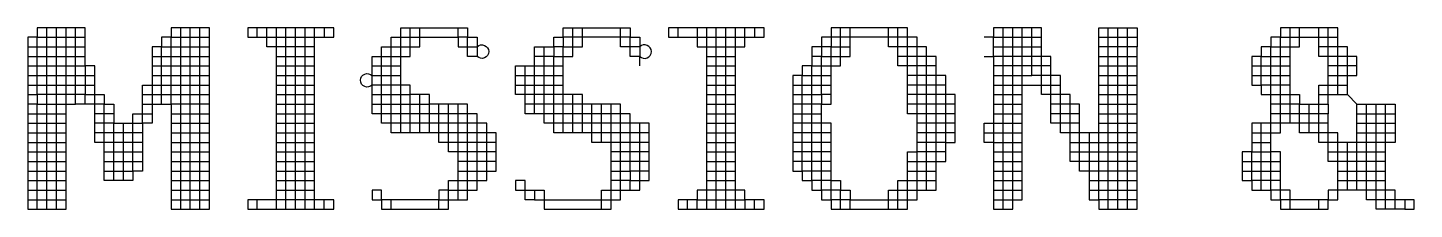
# Model space of a CAD drawing. Header units: millimetres. Extents: x 0 to 420, y 0 to 297.
# Drawn here: x 386.55 to 399.11, y 75.52 to 77.16 of the extents above; entities that cross this region are included whole.
import ezdxf
from ezdxf.enums import TextEntityAlignment as Align

# ---------------------------------------------------------------- set-up
doc = ezdxf.new("R2010")
doc.units = ezdxf.units.MM
doc.layers.add('TEXT', color=255, linetype='Continuous')
doc.styles.add('ECL', font='SIMFANG_2312.TTF', dxfattribs={"width": 0.7, "height": 3})

# ---------------------------------------------------------------- blocks, each defined once
blk = doc.blocks.new('*U69')
at = {"color": 165, "linetype": 'Continuous'}
for points in [[(27.357, 5.316), (27.209, 5.316), (27.06, 5.316), (26.912, 5.316), (26.763, 5.316), (26.763, 5.167), (26.763, 5.019), (26.763, 4.87), (26.763, 4.722), (26.763, 4.573), (26.763, 4.425), (26.763, 4.276), (26.763, 4.128), (26.763, 3.979), (26.763, 3.831), (26.763, 3.682), (26.912, 3.682), (27.06, 3.682), (27.209, 3.682), (27.357, 3.682), (27.357, 3.831), (27.357, 3.979), (27.357, 4.128), (27.357, 4.276), (27.357, 4.425), (27.357, 4.573), (27.357, 4.722), (27.357, 4.87), (27.357, 5.019), (27.357, 5.167), (27.357, 5.316), (27.357, 5.464), (27.357, 5.613), (27.357, 5.761), (27.357, 5.91), (27.357, 6.058), (27.357, 6.207), (27.357, 6.355), (27.357, 6.504), (26.763, 6.504), (26.763, 6.355), (26.615, 6.355), (26.615, 6.207), (26.466, 6.207), (26.466, 6.058), (26.466, 5.91), (26.466, 5.761), (26.466, 5.613), (26.466, 5.464), (26.466, 5.316), (26.466, 5.167), (26.466, 5.019), (26.318, 5.019), (26.318, 4.87), (26.318, 4.722), (26.318, 4.573), (26.318, 4.425), (26.318, 4.276), (26.169, 4.276), (26.169, 4.128), (26.021, 4.128), (25.872, 4.128), (25.724, 4.128), (25.724, 4.276), (25.724, 4.425), (25.724, 4.573), (25.724, 4.722), (25.575, 4.722), (25.575, 4.87), (25.575, 5.019), (25.575, 5.167), (25.575, 5.316), (25.575, 5.464), (25.575, 5.613), (25.575, 5.761), (25.575, 5.91), (25.427, 5.91), (25.427, 6.058), (25.427, 6.207), (25.427, 6.355), (25.427, 6.504), (24.684, 6.504), (24.684, 6.355), (24.536, 6.355), (24.536, 6.207), (24.536, 6.058), (24.536, 5.91), (24.536, 5.761), (24.536, 5.613), (24.536, 5.464), (24.536, 5.316), (24.536, 5.167), (24.536, 5.019), (24.536, 4.87), (24.536, 4.722), (24.536, 4.573), (24.536, 4.425), (24.536, 4.276), (24.536, 4.128), (24.536, 3.979), (24.536, 3.831), (24.536, 3.682), (24.684, 3.682), (24.833, 3.682), (24.981, 3.682), (25.13, 3.682), (25.13, 3.831), (25.13, 3.979), (25.13, 4.128), (25.13, 4.276), (25.13, 4.425), (25.13, 4.573), (25.13, 4.722), (25.13, 4.87), (25.13, 5.019), (25.13, 5.167), (25.13, 5.316), (25.13, 5.464), (25.13, 5.613), (25.13, 5.761), (25.13, 5.91), (25.13, 6.058), (25.13, 6.207), (25.13, 6.355), (25.13, 6.504)], [(30.476, 4.87), (30.476, 5.019), (30.476, 5.167), (30.476, 5.316), (30.476, 5.464), (30.476, 5.613), (30.327, 5.613), (30.327, 5.761), (30.327, 5.91), (30.327, 6.058), (30.327, 6.207), (30.476, 6.207), (30.476, 6.355), (30.476, 6.504)], [(32.406, 5.91), (32.555, 5.91), (32.703, 5.91), (32.852, 5.91), (32.852, 6.058), (32.852, 6.207), (33, 6.207), (33, 6.355), (33, 6.504)], [(35.525, 3.682), (35.525, 3.831), (35.525, 3.979), (35.525, 4.128), (35.525, 4.276), (35.525, 4.425), (35.525, 4.573), (35.525, 4.722), (35.525, 4.87), (35.525, 5.019), (35.525, 5.167), (35.525, 5.316), (35.525, 5.464), (35.525, 5.613), (35.525, 5.761), (35.525, 5.91), (35.525, 6.058), (35.525, 6.207), (35.525, 6.355), (35.525, 6.504)], [(37.01, 5.464), (37.01, 5.613), (37.01, 5.761), (37.01, 5.91), (37.01, 6.058), (37.158, 6.058), (37.158, 6.207), (37.158, 6.355), (37.158, 6.504)], [(41.762, 4.276), (41.613, 4.276), (41.465, 4.276), (41.316, 4.276), (41.168, 4.276), (41.019, 4.276), (40.871, 4.276), (40.871, 4.425), (40.722, 4.425), (40.722, 4.573), (40.722, 4.722), (40.722, 4.87), (40.722, 5.019), (40.574, 5.019), (40.425, 5.019), (40.425, 5.167), (40.425, 5.316), (40.425, 5.464), (40.425, 5.613), (40.425, 5.761), (40.425, 5.91), (40.425, 6.058), (40.277, 6.058), (40.277, 6.207), (40.277, 6.355), (40.277, 6.504), (39.534, 6.504), (39.534, 6.355), (39.386, 6.355)], [(41.613, 3.682), (41.613, 3.831), (41.613, 3.979), (41.613, 4.128), (41.613, 4.276), (41.613, 4.425), (41.613, 4.573), (41.613, 4.722), (41.613, 4.87), (41.613, 5.019), (41.613, 5.167), (41.613, 5.316), (41.613, 5.464), (41.613, 5.613), (41.613, 5.761), (41.613, 5.91), (41.613, 6.058), (41.613, 6.207), (41.613, 6.355), (41.613, 6.504)], [(44.138, 5.019), (44.138, 5.167), (44.138, 5.316), (44.138, 5.464), (44.138, 5.613), (44.138, 5.761), (44.138, 5.91), (44.138, 6.058), (44.138, 6.207), (44.138, 6.355), (44.138, 6.504)], [(32.406, 3.831), (32.258, 3.831), (32.258, 3.979), (32.555, 3.979), (32.555, 3.831), (33.446, 3.831), (33.446, 3.979), (33.594, 3.979), (33.743, 3.979), (33.891, 3.979), (34.04, 3.979), (34.04, 4.128), (34.188, 4.128), (34.188, 4.276), (34.188, 4.425), (34.188, 4.573), (34.188, 4.722), (34.188, 4.87), (34.188, 5.019), (33.891, 5.019), (33.891, 5.167), (33.743, 5.167), (33.743, 5.316), (33.149, 5.316), (33.149, 5.464), (32.852, 5.464), (32.703, 5.464), (32.555, 5.464), (32.406, 5.464), (32.258, 5.464), (32.109, 5.464), (32.109, 5.613), (32.109, 5.761), (32.109, 5.91), (32.406, 5.91)], [(24.536, 5.464), (24.684, 5.464), (24.684, 5.613), (24.833, 5.613), (24.981, 5.613), (25.13, 5.613), (25.278, 5.613), (25.427, 5.613), (25.427, 5.464), (25.575, 5.464), (25.724, 5.464), (25.724, 5.316), (25.872, 5.316), (25.872, 5.167), (25.872, 5.019), (26.169, 5.019), (26.318, 5.019), (26.318, 5.167), (26.466, 5.167)], [(25.872, 5.167), (25.724, 5.167), (25.724, 5.316), (25.575, 5.316), (25.427, 5.316), (25.427, 5.464), (25.278, 5.464), (25.13, 5.464), (24.981, 5.464), (24.833, 5.464), (24.684, 5.464), (24.684, 5.316), (24.536, 5.316)], [(36.861, 5.019), (36.861, 5.167), (36.861, 5.316), (36.713, 5.316), (36.564, 5.316), (36.416, 5.316)], [(37.01, 4.87), (36.861, 4.87), (36.861, 5.019), (36.713, 5.019), (36.564, 5.019), (36.416, 5.019)], [(37.01, 4.722), (36.861, 4.722), (36.861, 4.87), (36.713, 4.87), (36.564, 4.87), (36.416, 4.87)], [(37.01, 4.128), (37.158, 4.128), (37.158, 3.979), (37.307, 3.979), (37.307, 3.831), (37.901, 3.831), (37.901, 3.979), (38.049, 3.979), (38.049, 4.128), (38.198, 4.128), (38.346, 4.128), (38.495, 4.128), (38.643, 4.128)]]:
    blk.add_lwpolyline(points, dxfattribs=at)
at = {"color": 197, "linetype": 'Continuous'}
for points in [[(24.833, 3.682), (24.833, 3.831), (24.833, 3.979), (24.833, 4.128), (24.833, 4.276), (24.833, 4.425), (24.833, 4.573), (24.833, 4.722), (24.833, 4.87), (24.833, 5.019), (24.833, 5.167), (24.833, 5.316), (24.833, 5.464), (24.833, 5.613), (24.833, 5.761), (24.833, 5.91), (24.833, 6.058), (24.833, 6.207), (24.833, 6.355), (24.833, 6.504)], [(44.88, 5.464), (44.88, 5.613), (44.88, 5.761), (44.88, 5.91), (44.88, 6.058), (44.732, 6.058), (44.583, 6.058), (44.583, 6.207), (44.583, 6.355), (44.583, 6.504)], [(24.536, 6.207), (24.684, 6.207), (24.684, 6.355), (24.833, 6.355), (24.981, 6.355), (25.13, 6.355), (25.278, 6.355), (25.427, 6.355)], [(41.168, 6.355), (41.316, 6.355), (41.465, 6.355), (41.613, 6.355), (41.762, 6.355)], [(24.536, 6.058), (24.684, 6.058), (24.684, 6.207), (24.833, 6.207), (24.981, 6.207), (25.13, 6.207), (25.278, 6.207), (25.427, 6.207)], [(24.536, 5.91), (24.684, 5.91), (24.684, 6.058), (24.833, 6.058), (24.981, 6.058), (25.13, 6.058), (25.278, 6.058), (25.427, 6.058)], [(31.218, 3.831), (31.218, 3.979), (31.218, 4.128), (31.218, 4.276), (31.218, 4.425), (31.218, 4.573), (31.218, 4.722), (31.218, 4.87), (31.218, 5.019), (31.218, 5.167), (31.218, 5.316)], [(45.92, 3.682), (45.771, 3.682), (45.623, 3.682), (45.474, 3.682), (45.474, 3.831), (45.326, 3.831), (45.326, 3.979), (45.326, 4.128), (45.326, 4.276), (45.326, 4.425), (45.326, 4.573), (45.326, 4.722), (45.326, 4.87), (45.326, 5.019), (45.326, 5.167), (45.326, 5.316)], [(45.177, 5.019), (45.326, 5.019), (45.474, 5.019), (45.623, 5.019), (45.771, 5.019)], [(45.177, 4.87), (45.326, 4.87), (45.474, 4.87), (45.623, 4.87), (45.771, 4.87)], [(43.395, 4.425), (43.544, 4.425), (43.544, 4.573), (43.692, 4.573), (43.841, 4.573)], [(34.188, 4.276), (34.04, 4.276), (33.891, 4.276), (33.891, 4.425), (33.743, 4.425), (33.594, 4.425)]]:
    blk.add_lwpolyline(points, dxfattribs=at)
at = {"color": 166, "linetype": 'Continuous'}
for points in [[(24.981, 3.682), (24.981, 3.831), (24.981, 3.979), (24.981, 4.128), (24.981, 4.276), (24.981, 4.425), (24.981, 4.573), (24.981, 4.722), (24.981, 4.87), (24.981, 5.019), (24.981, 5.167), (24.981, 5.316), (24.981, 5.464), (24.981, 5.613), (24.981, 5.761), (24.981, 5.91), (24.981, 6.058), (24.981, 6.207), (24.981, 6.355), (24.981, 6.504)], [(27.06, 3.682), (27.06, 3.831), (27.06, 3.979), (27.06, 4.128), (27.06, 4.276), (27.06, 4.425), (27.06, 4.573), (27.06, 4.722), (27.06, 4.87), (27.06, 5.019), (27.06, 5.167), (27.06, 5.316), (27.06, 5.464), (27.06, 5.613), (27.06, 5.761), (27.06, 5.91), (27.06, 6.058), (27.06, 6.207), (27.06, 6.355), (27.06, 6.504)], [(27.209, 3.682), (27.209, 3.831), (27.209, 3.979), (27.209, 4.128), (27.209, 4.276), (27.209, 4.425), (27.209, 4.573), (27.209, 4.722), (27.209, 4.87), (27.209, 5.019), (27.209, 5.167), (27.209, 5.316), (27.209, 5.464), (27.209, 5.613), (27.209, 5.761), (27.209, 5.91), (27.209, 6.058), (27.209, 6.207), (27.209, 6.355), (27.209, 6.504)], [(28.694, 3.682), (28.694, 3.831), (28.694, 3.979), (28.694, 4.128), (28.694, 4.276), (28.694, 4.425), (28.694, 4.573), (28.694, 4.722), (28.694, 4.87), (28.694, 5.019), (28.694, 5.167), (28.694, 5.316), (28.694, 5.464), (28.694, 5.613), (28.694, 5.761), (28.694, 5.91), (28.694, 6.058), (28.694, 6.207), (28.694, 6.355), (28.694, 6.504)], [(35.228, 3.682), (35.228, 3.831), (35.228, 3.979), (35.228, 4.128), (35.228, 4.276), (35.228, 4.425), (35.228, 4.573), (35.228, 4.722), (35.228, 4.87), (35.228, 5.019), (35.228, 5.167), (35.228, 5.316), (35.228, 5.464), (35.228, 5.613), (35.228, 5.761), (35.228, 5.91), (35.228, 6.058), (35.228, 6.207), (35.228, 6.355), (35.228, 6.504)], [(34.188, 4.722), (34.04, 4.722), (33.891, 4.722), (33.891, 4.87), (33.743, 4.87), (33.743, 5.019), (33.594, 5.019), (33.446, 5.019), (33.297, 5.019), (33.149, 5.019), (33.149, 5.167), (33, 5.167), (32.852, 5.167), (32.703, 5.167), (32.555, 5.167), (32.555, 5.316), (32.555, 5.464), (32.555, 5.613), (32.555, 5.761), (32.555, 5.91), (32.555, 6.058), (32.555, 6.207)], [(39.534, 6.207), (39.683, 6.207), (39.831, 6.207), (39.98, 6.207), (40.128, 6.207), (40.277, 6.207)], [(45.771, 3.682), (45.771, 3.831), (45.623, 3.831), (45.474, 3.831), (45.474, 3.979), (45.474, 4.128), (45.474, 4.276), (45.474, 4.425), (45.474, 4.573), (45.474, 4.722), (45.474, 4.87), (45.474, 5.019), (45.474, 5.167), (45.474, 5.316)], [(38.495, 3.979), (38.495, 4.128), (38.495, 4.276), (38.495, 4.425), (38.495, 4.573), (38.495, 4.722), (38.495, 4.87), (38.495, 5.019), (38.495, 5.167)]]:
    blk.add_lwpolyline(points, dxfattribs=at)
at = {"color": 164, "linetype": 'Continuous'}
blk.add_lwpolyline([(25.278, 5.464), (25.278, 5.613), (25.278, 5.761), (25.278, 5.91), (25.278, 6.058), (25.278, 6.207), (25.278, 6.355), (25.278, 6.504)], dxfattribs=at)
at = {"color": 177, "linetype": 'Continuous'}
for points in [[(26.912, 3.682), (26.912, 3.831), (26.912, 3.979), (26.912, 4.128), (26.912, 4.276), (26.912, 4.425), (26.912, 4.573), (26.912, 4.722), (26.912, 4.87), (26.912, 5.019), (26.912, 5.167), (26.912, 5.316), (26.912, 5.464), (26.912, 5.613), (26.912, 5.761), (26.912, 5.91), (26.912, 6.058), (26.912, 6.207), (26.912, 6.355), (26.912, 6.504)], [(31.812, 4.573), (31.664, 4.573), (31.664, 4.722), (31.515, 4.722), (31.515, 4.87), (31.367, 4.87), (31.367, 5.019), (31.218, 5.019), (31.07, 5.019), (30.921, 5.019), (30.773, 5.019), (30.624, 5.019), (30.476, 5.019), (30.327, 5.019), (30.179, 5.019), (30.179, 5.167), (30.179, 5.316), (30.179, 5.464), (30.179, 5.613), (30.03, 5.613), (30.03, 5.761), (30.03, 5.91), (30.179, 5.91), (30.179, 6.058), (30.327, 6.058), (30.476, 6.058), (30.476, 6.207), (30.624, 6.207), (30.624, 6.355), (30.624, 6.504)], [(39.534, 5.761), (39.683, 5.761), (39.831, 5.761), (39.98, 5.761), (39.98, 5.91), (39.98, 6.058), (39.98, 6.207), (39.98, 6.355), (39.98, 6.504)], [(28.1, 6.355), (28.248, 6.355), (28.397, 6.355), (28.545, 6.355), (28.694, 6.355), (28.842, 6.355), (28.991, 6.355), (29.139, 6.355)], [(26.466, 5.91), (26.615, 5.91), (26.615, 6.058), (26.763, 6.058), (26.763, 6.207), (26.912, 6.207), (27.06, 6.207), (27.209, 6.207), (27.357, 6.207)], [(26.466, 5.761), (26.615, 5.761), (26.615, 5.91), (26.763, 5.91), (26.763, 6.058), (26.912, 6.058), (27.06, 6.058), (27.209, 6.058), (27.357, 6.058)], [(36.416, 5.613), (36.564, 5.613), (36.564, 5.761), (36.713, 5.761), (36.713, 5.91), (36.861, 5.91), (36.861, 6.058), (37.01, 6.058), (37.01, 6.207), (37.158, 6.207), (37.307, 6.207)], [(38.792, 5.613), (38.643, 5.613), (38.643, 5.761), (38.495, 5.761), (38.495, 5.91), (38.346, 5.91), (38.346, 6.058), (38.198, 6.058), (38.049, 6.058)], [(44.732, 5.761), (44.88, 5.761), (45.029, 5.761), (45.029, 5.91), (44.88, 5.91), (44.732, 5.91)], [(37.01, 4.128), (36.861, 4.128), (36.861, 4.276), (36.713, 4.276), (36.564, 4.276), (36.564, 4.425), (36.564, 4.573), (36.564, 4.722), (36.564, 4.87), (36.564, 5.019), (36.564, 5.167), (36.564, 5.316), (36.564, 5.464), (36.713, 5.464), (36.713, 5.613), (36.861, 5.613), (36.861, 5.761), (37.01, 5.761)], [(37.307, 3.682), (37.307, 3.831), (37.158, 3.831), (37.158, 3.979), (37.01, 3.979), (36.861, 3.979), (36.861, 4.128), (36.713, 4.128), (36.713, 4.276), (36.713, 4.425), (36.713, 4.573), (36.713, 4.722), (36.713, 4.87), (36.713, 5.019), (36.713, 5.167), (36.713, 5.316), (36.713, 5.464), (36.861, 5.464), (36.861, 5.613), (37.01, 5.613)], [(29.882, 5.464), (30.03, 5.464), (30.179, 5.464), (30.327, 5.464), (30.476, 5.464)], [(32.852, 4.87), (32.852, 5.019), (32.852, 5.167), (32.852, 5.316), (32.852, 5.464)], [(33, 4.87), (33, 5.019), (33, 5.167), (33, 5.316), (33, 5.464)], [(29.882, 5.316), (30.03, 5.316), (30.179, 5.316), (30.327, 5.316), (30.476, 5.316), (30.624, 5.316), (30.773, 5.316)], [(31.07, 3.979), (31.07, 4.128), (31.218, 4.128), (31.367, 4.128), (31.515, 4.128), (31.515, 4.276), (31.515, 4.425), (31.515, 4.573), (31.515, 4.722), (31.367, 4.722), (31.367, 4.87), (31.218, 4.87), (31.07, 4.87), (30.921, 4.87), (30.921, 5.019), (30.921, 5.167), (30.921, 5.316)], [(30.921, 3.682), (31.07, 3.682), (31.07, 3.831), (31.07, 3.979), (31.218, 3.979), (31.367, 3.979), (31.367, 4.128), (31.367, 4.276), (31.367, 4.425), (31.367, 4.573), (31.367, 4.722), (31.218, 4.722), (31.07, 4.722), (31.07, 4.87), (31.07, 5.019), (31.07, 5.167), (31.07, 5.316)], [(33.446, 4.722), (33.446, 4.87), (33.446, 5.019), (33.446, 5.167), (33.446, 5.316)], [(44.583, 5.167), (44.435, 5.167), (44.286, 5.167), (44.286, 5.316), (44.138, 5.316), (43.989, 5.316), (43.841, 5.316)], [(44.435, 4.87), (44.435, 5.019), (44.435, 5.167), (44.435, 5.316)], [(25.872, 4.128), (25.872, 4.276), (25.872, 4.425), (25.872, 4.573), (25.872, 4.722), (25.724, 4.722), (25.724, 4.87), (25.724, 5.019), (25.724, 5.167), (25.575, 5.167)], [(26.763, 5.167), (26.912, 5.167), (27.06, 5.167), (27.209, 5.167), (27.357, 5.167)], [(26.763, 5.019), (26.912, 5.019), (27.06, 5.019), (27.209, 5.019), (27.357, 5.019)], [(35.079, 5.167), (35.228, 5.167), (35.376, 5.167), (35.525, 5.167)], [(45.177, 5.167), (45.326, 5.167), (45.474, 5.167), (45.623, 5.167), (45.771, 5.167)], [(26.763, 4.87), (26.912, 4.87), (27.06, 4.87), (27.209, 4.87), (27.357, 4.87)], [(26.763, 4.722), (26.912, 4.722), (27.06, 4.722), (27.209, 4.722), (27.357, 4.722)], [(38.198, 4.425), (38.346, 4.425), (38.495, 4.425), (38.643, 4.425), (38.643, 4.573), (38.495, 4.573), (38.346, 4.573)], [(43.544, 4.722), (43.692, 4.722), (43.841, 4.722)], [(44.732, 4.573), (44.88, 4.573), (45.029, 4.573), (45.177, 4.573), (45.326, 4.573), (45.474, 4.573), (45.623, 4.573)], [(26.763, 4.276), (26.912, 4.276), (27.06, 4.276), (27.209, 4.276), (27.357, 4.276)], [(26.763, 4.128), (26.912, 4.128), (27.06, 4.128), (27.209, 4.128), (27.357, 4.128)], [(35.079, 4.276), (35.228, 4.276), (35.376, 4.276), (35.525, 4.276)], [(44.88, 4.128), (45.029, 4.128), (45.177, 4.128), (45.326, 4.128), (45.474, 4.128), (45.623, 4.128)], [(26.763, 3.979), (26.912, 3.979), (27.06, 3.979), (27.209, 3.979), (27.357, 3.979)], [(26.763, 3.831), (26.912, 3.831), (27.06, 3.831), (27.209, 3.831), (27.357, 3.831)], [(34.931, 3.682), (34.931, 3.831), (35.079, 3.831), (35.228, 3.831), (35.376, 3.831), (35.525, 3.831), (35.673, 3.831), (35.673, 3.682)]]:
    blk.add_lwpolyline(points, dxfattribs=at)
at = {"color": 155, "linetype": 'Continuous'}
for points in [[(29.139, 6.504), (29.139, 6.355), (29.288, 6.355), (29.288, 6.504), (27.951, 6.504), (27.951, 6.355), (28.1, 6.355), (28.1, 6.504)], [(40.425, 5.91), (40.277, 5.91), (40.277, 6.058), (40.128, 6.058), (39.98, 6.058), (39.831, 6.058), (39.683, 6.058), (39.534, 6.058), (39.534, 5.91), (39.534, 5.761), (39.534, 5.613), (39.534, 5.464), (39.534, 5.316), (39.534, 5.167), (39.534, 5.019), (39.534, 4.87), (39.534, 4.722), (39.534, 4.573), (39.534, 4.425), (39.534, 4.276), (39.534, 4.128), (39.534, 3.979), (39.534, 3.831), (39.534, 3.682), (39.683, 3.682), (39.831, 3.682), (39.831, 3.831), (39.98, 3.831), (39.98, 3.979), (39.98, 4.128), (39.98, 4.276), (39.98, 4.425), (39.98, 4.573), (39.98, 4.722), (39.98, 4.87), (39.98, 5.019), (39.98, 5.167), (39.98, 5.316), (39.98, 5.464), (39.98, 5.613), (40.128, 5.613), (40.277, 5.613), (40.425, 5.613), (40.574, 5.613)], [(30.179, 3.682), (30.327, 3.682), (30.476, 3.682), (30.624, 3.682), (30.773, 3.682), (30.921, 3.682), (30.921, 3.831), (31.07, 3.831), (31.218, 3.831), (31.367, 3.831), (31.367, 3.979), (31.515, 3.979), (31.515, 4.128), (31.664, 4.128), (31.664, 4.276), (31.812, 4.276), (31.812, 4.425), (31.812, 4.573), (31.812, 4.722), (31.812, 4.87), (31.664, 4.87), (31.664, 5.019), (31.515, 5.019), (31.515, 5.167), (31.367, 5.167), (31.367, 5.316), (30.773, 5.316), (30.773, 5.464), (30.476, 5.464)], [(44.583, 5.464), (44.732, 5.464), (44.88, 5.464), (45.029, 5.464)], [(44.583, 3.682), (44.732, 3.682), (44.732, 3.831), (44.88, 3.831), (44.88, 3.979), (44.88, 4.128), (44.88, 4.276), (44.88, 4.425), (44.88, 4.573), (44.88, 4.722), (44.88, 4.87), (44.732, 4.87), (44.732, 5.019), (44.732, 5.167), (44.583, 5.167)], [(32.258, 3.979), (32.258, 4.128), (32.109, 4.128), (32.109, 3.979), (32.258, 3.979)]]:
    blk.add_lwpolyline(points, dxfattribs=at)
at = {"color": 175, "linetype": 'Continuous'}
for points in [[(28.991, 6.207), (28.842, 6.207), (28.694, 6.207), (28.545, 6.207), (28.397, 6.207), (28.248, 6.207), (28.248, 6.355), (28.248, 6.504)], [(36.416, 5.464), (36.564, 5.464), (36.564, 5.613), (36.713, 5.613), (36.713, 5.761), (36.861, 5.761), (36.861, 5.91), (37.01, 5.91), (37.158, 5.91), (37.158, 6.058), (37.307, 6.058), (37.307, 6.207), (37.307, 6.355), (37.307, 6.504)], [(37.901, 3.682), (37.901, 3.831), (38.049, 3.831), (38.049, 3.979), (38.198, 3.979), (38.346, 3.979), (38.495, 3.979), (38.643, 3.979), (38.643, 4.128), (38.643, 4.276), (38.643, 4.425), (38.792, 4.425), (38.792, 4.573), (38.792, 4.722), (38.792, 4.87), (38.792, 5.019), (38.792, 5.167), (38.792, 5.316), (38.792, 5.464), (38.792, 5.613), (38.792, 5.761), (38.643, 5.761), (38.643, 5.91), (38.495, 5.91), (38.495, 6.058), (38.495, 6.207), (38.346, 6.207), (38.346, 6.355), (38.198, 6.355), (38.198, 6.504), (37.01, 6.504), (37.01, 6.355), (36.861, 6.355), (36.861, 6.207), (36.713, 6.207), (36.713, 6.058), (36.713, 5.91), (36.564, 5.91), (36.564, 5.761), (36.416, 5.761), (36.416, 5.613), (36.416, 5.464), (36.416, 5.316), (36.416, 5.167), (36.416, 5.019), (36.416, 4.87), (36.416, 4.722), (36.416, 4.573), (36.416, 4.425), (36.416, 4.276), (36.564, 4.276), (36.564, 4.128), (36.713, 4.128), (36.713, 3.979), (36.861, 3.979), (36.861, 3.831), (37.01, 3.831), (37.01, 3.682), (37.158, 3.682), (37.307, 3.682), (37.455, 3.682), (37.604, 3.682), (37.752, 3.682), (37.901, 3.682), (38.049, 3.682), (38.198, 3.682), (38.198, 3.831), (38.346, 3.831), (38.346, 3.979), (38.346, 4.128), (38.346, 4.276), (38.346, 4.425), (38.346, 4.573), (38.346, 4.722), (38.346, 4.87), (38.346, 5.019), (38.346, 5.167), (38.346, 5.316), (38.346, 5.464), (38.346, 5.613), (38.346, 5.761), (38.346, 5.91), (38.198, 5.91), (38.198, 6.058), (38.198, 6.207), (38.198, 6.355), (38.049, 6.355), (37.901, 6.355), (37.901, 6.504)], [(28.397, 6.058), (28.545, 6.058), (28.694, 6.058), (28.842, 6.058), (28.991, 6.058)], [(41.168, 6.058), (41.316, 6.058), (41.465, 6.058), (41.613, 6.058), (41.762, 6.058)], [(28.397, 5.91), (28.545, 5.91), (28.694, 5.91), (28.842, 5.91), (28.991, 5.91)], [(41.168, 5.91), (41.316, 5.91), (41.465, 5.91), (41.613, 5.91), (41.762, 5.91)], [(43.544, 5.761), (43.692, 5.761), (43.841, 5.761), (43.989, 5.761), (43.989, 5.91), (44.138, 5.91)], [(28.397, 5.761), (28.545, 5.761), (28.694, 5.761), (28.842, 5.761), (28.991, 5.761)], [(28.397, 5.613), (28.545, 5.613), (28.694, 5.613), (28.842, 5.613), (28.991, 5.613)], [(32.109, 5.761), (32.258, 5.761), (32.406, 5.761), (32.555, 5.761), (32.703, 5.761), (32.852, 5.761)], [(32.109, 5.613), (32.258, 5.613), (32.406, 5.613), (32.555, 5.613), (32.703, 5.613), (32.852, 5.613)], [(41.762, 4.87), (41.613, 4.87), (41.465, 4.87), (41.316, 4.87), (41.168, 4.87), (40.871, 4.87), (40.722, 4.87), (40.574, 4.87), (40.574, 5.019), (40.574, 5.167), (40.574, 5.316), (40.574, 5.464), (40.425, 5.464), (40.277, 5.464), (40.277, 5.613), (40.277, 5.761), (40.128, 5.761)], [(41.168, 5.761), (41.316, 5.761), (41.465, 5.761), (41.613, 5.761), (41.762, 5.761)], [(41.168, 5.613), (41.316, 5.613), (41.465, 5.613), (41.613, 5.613), (41.762, 5.613)], [(26.318, 5.316), (26.466, 5.316), (26.615, 5.316), (26.763, 5.316), (26.763, 5.464), (26.912, 5.464), (27.06, 5.464), (27.209, 5.464), (27.357, 5.464)], [(28.397, 5.464), (28.545, 5.464), (28.694, 5.464), (28.842, 5.464), (28.991, 5.464)], [(41.168, 5.464), (41.316, 5.464), (41.465, 5.464), (41.613, 5.464), (41.762, 5.464)], [(28.397, 5.316), (28.545, 5.316), (28.694, 5.316), (28.842, 5.316), (28.991, 5.316)], [(41.168, 5.316), (41.316, 5.316), (41.465, 5.316), (41.613, 5.316), (41.762, 5.316)], [(28.397, 5.167), (28.545, 5.167), (28.694, 5.167), (28.842, 5.167), (28.991, 5.167)], [(28.397, 5.019), (28.545, 5.019), (28.694, 5.019), (28.842, 5.019), (28.991, 5.019)], [(41.168, 5.167), (41.316, 5.167), (41.465, 5.167), (41.613, 5.167), (41.762, 5.167)], [(41.168, 5.019), (41.316, 5.019), (41.465, 5.019), (41.613, 5.019), (41.762, 5.019)], [(28.397, 4.87), (28.545, 4.87), (28.694, 4.87), (28.842, 4.87), (28.991, 4.87)], [(28.397, 4.722), (28.545, 4.722), (28.694, 4.722), (28.842, 4.722), (28.991, 4.722)], [(28.397, 4.573), (28.545, 4.573), (28.694, 4.573), (28.842, 4.573), (28.991, 4.573)], [(37.01, 4.573), (36.861, 4.573), (36.861, 4.722), (36.713, 4.722), (36.564, 4.722), (36.416, 4.722)], [(37.01, 4.425), (36.861, 4.425), (36.861, 4.573), (36.713, 4.573), (36.564, 4.573), (36.416, 4.573)], [(40.722, 4.722), (40.871, 4.722), (41.019, 4.722), (41.168, 4.722), (41.316, 4.722), (41.465, 4.722), (41.613, 4.722), (41.762, 4.722)], [(28.397, 4.425), (28.545, 4.425), (28.694, 4.425), (28.842, 4.425), (28.991, 4.425)], [(28.397, 4.276), (28.545, 4.276), (28.694, 4.276), (28.842, 4.276), (28.991, 4.276)], [(28.397, 4.128), (28.545, 4.128), (28.694, 4.128), (28.842, 4.128), (28.991, 4.128)]]:
    blk.add_lwpolyline(points, dxfattribs=at)
at = {"color": 225, "linetype": 'Continuous'}
blk.add_lwpolyline([(28.397, 3.682), (28.397, 3.831), (28.397, 3.979), (28.397, 4.128), (28.397, 4.276), (28.397, 4.425), (28.397, 4.573), (28.397, 4.722), (28.397, 4.87), (28.397, 5.019), (28.397, 5.167), (28.397, 5.316), (28.397, 5.464), (28.397, 5.613), (28.397, 5.761), (28.397, 5.91), (28.397, 6.058), (28.397, 6.207), (28.397, 6.355), (28.397, 6.504)], dxfattribs=at)
at = {"color": 207, "linetype": 'Continuous'}
for points in [[(28.545, 3.682), (28.545, 3.831), (28.545, 3.979), (28.545, 4.128), (28.545, 4.276), (28.545, 4.425), (28.545, 4.573), (28.545, 4.722), (28.545, 4.87), (28.545, 5.019), (28.545, 5.167), (28.545, 5.316), (28.545, 5.464), (28.545, 5.613), (28.545, 5.761), (28.545, 5.91), (28.545, 6.058), (28.545, 6.207), (28.545, 6.355), (28.545, 6.504)], [(32.406, 3.979), (32.406, 3.831), (32.555, 3.831), (32.555, 3.682), (32.703, 3.682), (32.852, 3.682), (33, 3.682), (33.149, 3.682), (33.297, 3.682), (33.446, 3.682), (33.594, 3.682), (33.594, 3.831), (33.743, 3.831), (33.743, 3.979), (33.743, 4.128), (33.743, 4.276), (33.743, 4.425), (33.743, 4.573), (33.743, 4.722), (33.743, 4.87), (33.594, 4.87), (33.446, 4.87), (33.297, 4.87), (33.297, 5.019), (33.297, 5.167), (33.297, 5.316)], [(33.891, 3.979), (33.891, 4.128), (33.743, 4.128), (33.594, 4.128)], [(24.684, 3.682), (24.684, 3.831), (24.833, 3.831), (24.981, 3.831), (25.13, 3.831)]]:
    blk.add_lwpolyline(points, dxfattribs=at)
at = {"color": 154, "linetype": 'Continuous'}
for points in [[(28.842, 3.682), (28.842, 3.831), (28.842, 3.979), (28.842, 4.128), (28.842, 4.276), (28.842, 4.425), (28.842, 4.573), (28.842, 4.722), (28.842, 4.87), (28.842, 5.019), (28.842, 5.167), (28.842, 5.316), (28.842, 5.464), (28.842, 5.613), (28.842, 5.761), (28.842, 5.91), (28.842, 6.058), (28.842, 6.207), (28.842, 6.355), (28.842, 6.504)], [(38.94, 4.87), (38.792, 4.87), (38.643, 4.87), (38.643, 5.019), (38.495, 5.019), (38.346, 5.019)]]:
    blk.add_lwpolyline(points, dxfattribs=at)
at = {"color": 163, "linetype": 'Continuous'}
for points in [[(28.991, 3.682), (28.991, 3.831), (28.991, 3.979), (28.991, 4.128), (28.991, 4.276), (28.991, 4.425), (28.991, 4.573), (28.991, 4.722), (28.991, 4.87), (28.991, 5.019), (28.991, 5.167), (28.991, 5.316), (28.991, 5.464), (28.991, 5.613), (28.991, 5.761), (28.991, 5.91), (28.991, 6.058), (28.991, 6.207), (28.991, 6.355), (28.991, 6.504)], [(41.019, 4.87), (41.019, 4.722), (41.019, 4.573), (41.019, 4.425), (41.019, 4.276), (41.019, 4.128), (41.019, 3.979), (41.019, 3.831), (41.168, 3.831), (41.168, 3.682), (41.316, 3.682), (41.465, 3.682), (41.613, 3.682), (41.762, 3.682), (41.762, 3.831), (41.762, 3.979), (41.762, 4.128), (41.762, 4.276), (41.762, 4.425), (41.762, 4.573), (41.762, 4.722), (41.762, 4.87), (41.762, 5.019), (41.762, 5.167), (41.762, 5.316), (41.762, 5.464), (41.762, 5.613), (41.762, 5.761), (41.762, 5.91), (41.762, 6.058), (41.762, 6.207), (41.613, 6.207), (41.465, 6.207), (41.316, 6.207), (41.168, 6.207)], [(37.158, 3.682), (37.158, 3.831), (37.01, 3.831), (37.01, 3.979), (37.01, 4.128), (37.01, 4.276), (37.01, 4.425), (37.01, 4.573), (37.01, 4.722), (37.01, 4.87), (37.01, 5.019), (36.861, 5.019)]]:
    blk.add_lwpolyline(points, dxfattribs=at)
at = {"color": 157, "linetype": 'Continuous'}
for points in [[(31.812, 4.722), (31.664, 4.722), (31.664, 4.87), (31.515, 4.87), (31.515, 5.019), (31.367, 5.019), (31.367, 5.167), (31.218, 5.167), (31.07, 5.167), (30.921, 5.167), (30.773, 5.167), (30.624, 5.167), (30.476, 5.167), (30.327, 5.167), (30.179, 5.167), (30.03, 5.167), (30.03, 5.316), (30.03, 5.464), (30.03, 5.613), (29.882, 5.613), (29.882, 5.761), (29.882, 5.91), (29.882, 6.058), (30.03, 6.058), (30.03, 6.207), (30.179, 6.207), (30.179, 6.355), (30.327, 6.355), (30.327, 6.504), (31.367, 6.504), (31.367, 6.355), (31.515, 6.355), (31.515, 6.207), (31.515, 6.058), (31.367, 6.058), (31.367, 6.207), (31.367, 6.355), (31.218, 6.355), (31.218, 6.504)], [(45.92, 3.831), (45.92, 3.682), (46.068, 3.682), (46.068, 3.831), (45.771, 3.831), (45.771, 3.979), (45.623, 3.979), (45.474, 3.979), (45.326, 3.979), (45.177, 3.979), (45.029, 3.979), (44.88, 3.979), (44.732, 3.979), (44.732, 3.831), (44.138, 3.831), (44.138, 3.979), (43.989, 3.979), (43.841, 3.979), (43.841, 4.128), (43.841, 4.276), (43.841, 4.425), (43.841, 4.573), (43.841, 4.722), (43.841, 4.87), (43.841, 5.019), (43.841, 5.167), (43.841, 5.316), (43.841, 5.464), (43.841, 5.613), (43.692, 5.613), (43.692, 5.761), (43.692, 5.91), (43.841, 5.91), (43.841, 6.058), (43.989, 6.058), (43.989, 6.207), (44.138, 6.207), (44.286, 6.207), (44.286, 6.355), (44.286, 6.504)], [(44.732, 5.316), (44.732, 5.464), (44.732, 5.613), (44.732, 5.761), (44.732, 5.91), (44.732, 6.058), (44.732, 6.207), (44.732, 6.355), (44.732, 6.504)], [(38.643, 5.91), (38.643, 6.058), (38.495, 6.058), (38.346, 6.058), (38.346, 6.207), (38.198, 6.207), (38.049, 6.207), (37.901, 6.207), (37.901, 6.355), (37.752, 6.355), (37.604, 6.355), (37.455, 6.355), (37.307, 6.355), (37.158, 6.355), (37.01, 6.355), (37.01, 6.207), (36.861, 6.207), (36.861, 6.058), (36.713, 6.058)], [(35.079, 6.058), (35.228, 6.058), (35.376, 6.058), (35.525, 6.058)], [(26.615, 5.316), (26.615, 5.464), (26.763, 5.464), (26.763, 5.613), (26.912, 5.613), (27.06, 5.613), (27.209, 5.613), (27.357, 5.613)], [(38.94, 5.316), (38.792, 5.316), (38.643, 5.316), (38.643, 5.464), (38.495, 5.464), (38.495, 5.613), (38.346, 5.613), (38.198, 5.613)], [(39.534, 5.316), (39.683, 5.316), (39.831, 5.316), (39.98, 5.316)], [(40.871, 5.167), (40.722, 5.167), (40.722, 5.316), (40.574, 5.316), (40.425, 5.316)], [(26.318, 4.87), (26.169, 4.87), (26.021, 4.87), (25.872, 4.87), (25.872, 5.019), (25.724, 5.019), (25.575, 5.019)], [(39.534, 5.167), (39.683, 5.167), (39.831, 5.167), (39.98, 5.167)], [(39.534, 5.019), (39.683, 5.019), (39.831, 5.019), (39.98, 5.019)], [(39.534, 4.722), (39.683, 4.722), (39.831, 4.722), (39.98, 4.722)], [(39.534, 4.573), (39.683, 4.573), (39.831, 4.573), (39.98, 4.573)], [(40.722, 4.573), (40.871, 4.573), (41.019, 4.573), (41.168, 4.573), (41.316, 4.573), (41.465, 4.573), (41.613, 4.573), (41.762, 4.573)], [(31.218, 4.276), (31.367, 4.276), (31.515, 4.276), (31.664, 4.276), (31.664, 4.425), (31.515, 4.425), (31.367, 4.425), (31.218, 4.425)], [(39.534, 4.425), (39.683, 4.425), (39.831, 4.425), (39.98, 4.425)], [(43.395, 4.276), (43.544, 4.276), (43.544, 4.425), (43.692, 4.425), (43.841, 4.425), (43.989, 4.425)], [(39.534, 4.276), (39.683, 4.276), (39.831, 4.276), (39.98, 4.276)], [(41.019, 4.128), (41.168, 4.128), (41.316, 4.128), (41.465, 4.128), (41.613, 4.128), (41.762, 4.128)], [(44.138, 3.682), (44.138, 3.831), (43.989, 3.831), (43.989, 3.979), (43.989, 4.128), (43.841, 4.128), (43.692, 4.128), (43.544, 4.128), (43.544, 4.276), (43.692, 4.276), (43.841, 4.276), (43.989, 4.276)], [(39.534, 3.979), (39.683, 3.979), (39.831, 3.979), (39.98, 3.979)]]:
    blk.add_lwpolyline(points, dxfattribs=at)
at = {"color": 251, "linetype": 'Continuous'}
for points in [[(32.406, 5.167), (32.406, 5.316), (32.406, 5.464), (32.406, 5.613), (32.406, 5.761), (32.406, 5.91), (32.406, 6.058), (32.406, 6.207), (32.703, 6.207), (32.703, 6.355), (32.852, 6.355), (32.852, 6.504), (33.891, 6.504), (33.891, 6.355), (34.04, 6.355), (34.04, 6.207), (34.04, 6.058, 2.414214), (34.04, 6.207), (33.891, 6.207), (33.743, 6.207), (33.743, 6.355), (33.594, 6.355), (33.446, 6.355), (33.297, 6.355), (33.149, 6.355), (33, 6.355), (32.852, 6.355), (32.852, 6.207), (32.703, 6.207), (32.703, 6.058), (32.555, 6.058), (32.406, 6.058)], [(29.882, 5.91), (30.03, 5.91), (30.03, 6.058), (30.179, 6.058), (30.179, 6.207), (30.327, 6.207), (30.327, 6.355), (30.476, 6.355), (30.624, 6.355), (30.773, 6.355), (30.921, 6.355), (31.07, 6.355), (31.218, 6.355), (31.218, 6.207), (31.367, 6.207), (31.515, 6.207, -2.414214), (31.515, 6.058)]]:
    blk.add_lwpolyline(points, format="xyb", dxfattribs=at)
at = {"color": 147, "linetype": 'Continuous'}
for points in [[(33.149, 4.87), (33.149, 5.019), (33, 5.019), (32.852, 5.019), (32.703, 5.019), (32.703, 5.167), (32.703, 5.316), (32.703, 5.464), (32.703, 5.613), (32.703, 5.761), (32.703, 5.91), (32.703, 6.058), (32.852, 6.058), (33, 6.058), (33, 6.207), (33.149, 6.207), (33.149, 6.355), (33.149, 6.504)], [(39.534, 5.613), (39.683, 5.613), (39.831, 5.613), (39.98, 5.613), (39.98, 5.761), (40.128, 5.761), (40.128, 5.91), (40.128, 6.058), (40.128, 6.207), (40.128, 6.355), (40.128, 6.504)], [(41.762, 4.425), (41.613, 4.425), (41.465, 4.425), (41.316, 4.425), (41.168, 4.425), (41.019, 4.425), (40.871, 4.425), (40.871, 4.573), (40.871, 4.722), (40.871, 4.87), (40.871, 5.019), (40.871, 5.167), (40.871, 5.316), (40.722, 5.316), (40.722, 5.464), (40.574, 5.464), (40.574, 5.613), (40.574, 5.761), (40.425, 5.761), (40.277, 5.761), (40.277, 5.91), (40.128, 5.91), (39.98, 5.91), (39.831, 5.91), (39.683, 5.91), (39.534, 5.91)], [(38.94, 5.167), (38.792, 5.167), (38.643, 5.167), (38.643, 5.316), (38.495, 5.316), (38.495, 5.464), (38.346, 5.464), (38.198, 5.464)], [(39.534, 5.464), (39.683, 5.464), (39.831, 5.464), (39.98, 5.464)], [(38.94, 5.019), (38.792, 5.019), (38.643, 5.019), (38.643, 5.167), (38.495, 5.167), (38.495, 5.316), (38.346, 5.316), (38.198, 5.316)], [(39.534, 4.128), (39.683, 4.128), (39.831, 4.128), (39.98, 4.128)], [(41.019, 3.979), (41.168, 3.979), (41.316, 3.979), (41.465, 3.979), (41.613, 3.979), (41.762, 3.979)]]:
    blk.add_lwpolyline(points, dxfattribs=at)
at = {"color": 252, "linetype": 'Continuous'}
for points in [[(34.04, 5.91), (34.04, 6.058), (33.891, 6.058), (33.891, 6.207), (33.891, 6.355), (33.743, 6.355), (33.743, 6.504)], [(35.822, 6.504), (35.822, 6.355), (35.97, 6.355), (35.97, 6.504), (34.485, 6.504), (34.485, 6.355), (34.634, 6.355), (34.634, 6.504)], [(38.495, 5.167), (38.346, 5.167), (38.198, 5.167), (38.198, 5.316), (38.198, 5.464), (38.198, 5.613), (38.198, 5.761), (38.198, 5.91), (38.049, 5.91), (38.049, 6.058), (38.049, 6.207), (38.049, 6.355), (38.049, 6.504)], [(30.03, 3.831), (30.03, 3.979), (29.882, 3.979), (29.882, 3.831), (30.03, 3.831)], [(31.07, 3.979), (30.921, 3.979), (30.921, 3.831), (30.03, 3.831), (30.03, 3.682), (30.179, 3.682), (30.179, 3.831)]]:
    blk.add_lwpolyline(points, dxfattribs=at)
at = {"color": 251, "linetype": 'Continuous'}
for points in [[(34.931, 6.504), (34.931, 6.355), (34.931, 6.207), (35.079, 6.207), (35.228, 6.207), (35.376, 6.207), (35.525, 6.207), (35.673, 6.207), (35.673, 6.355), (35.673, 6.504)], [(45.177, 3.979), (45.177, 4.128), (45.177, 4.276), (45.177, 4.425), (45.177, 4.573), (45.177, 4.722), (45.177, 4.87), (45.177, 5.019), (45.177, 5.167), (45.177, 5.316), (45.029, 5.464), (45.029, 5.613), (45.029, 5.761), (45.177, 5.761), (45.177, 5.91), (45.029, 5.91), (45.029, 6.058), (45.029, 6.207), (44.88, 6.207), (44.88, 6.355), (44.88, 6.504), (43.989, 6.504), (43.989, 6.355), (43.841, 6.355), (43.841, 6.207), (43.692, 6.207), (43.692, 6.058), (43.544, 6.058), (43.544, 5.91), (43.544, 5.761), (43.544, 5.613), (43.692, 5.613), (43.692, 5.464), (43.841, 5.464), (43.989, 5.464), (44.138, 5.464), (44.286, 5.464), (44.286, 5.316), (44.583, 5.316), (44.583, 5.464), (44.583, 5.613), (44.732, 5.613), (44.88, 5.613), (45.029, 5.613)], [(34.188, 4.573), (34.04, 4.573), (33.891, 4.573), (33.891, 4.722), (33.743, 4.722), (33.594, 4.722), (33.446, 4.722), (33.297, 4.722), (33.297, 4.87), (33.149, 4.87), (33, 4.87), (32.852, 4.87), (32.703, 4.87), (32.703, 5.019), (32.555, 5.019), (32.555, 5.167), (32.406, 5.167), (32.258, 5.167), (32.258, 5.316), (32.258, 5.464), (32.258, 5.613), (32.258, 5.761), (32.258, 5.91)], [(24.536, 5.167), (24.684, 5.167), (24.684, 5.316), (24.833, 5.316), (24.981, 5.316), (25.13, 5.316), (25.278, 5.316)], [(45.177, 5.316), (45.771, 5.316), (45.771, 5.167), (45.771, 5.019), (45.771, 4.87), (45.771, 4.722), (45.623, 4.722), (45.474, 4.722), (45.326, 4.722), (45.177, 4.722), (44.88, 4.722), (44.732, 4.722), (44.583, 4.722), (44.583, 4.87), (44.435, 4.87), (44.286, 4.87), (44.286, 5.019), (44.138, 5.019), (43.989, 5.019), (43.841, 5.019), (43.544, 5.019), (43.544, 4.87), (43.544, 4.722), (43.544, 4.573), (43.395, 4.573), (43.395, 4.425), (43.395, 4.276), (43.395, 4.128), (43.544, 4.128), (43.544, 3.979), (43.692, 3.979), (43.841, 3.979), (43.841, 3.831), (43.989, 3.831), (43.989, 3.682), (44.138, 3.682), (44.286, 3.682), (44.435, 3.682), (44.583, 3.682), (44.583, 3.831)], [(38.049, 3.682), (38.049, 3.831), (38.198, 3.831), (38.198, 3.979), (38.198, 4.128), (38.198, 4.276), (38.198, 4.425), (38.198, 4.573), (38.346, 4.573)], [(29.139, 3.682), (29.288, 3.682), (29.288, 3.831), (28.991, 3.831), (28.842, 3.831), (28.694, 3.831), (28.545, 3.831), (28.397, 3.831), (27.951, 3.831), (27.951, 3.682), (28.1, 3.682), (28.1, 3.831)], [(28.1, 3.682), (28.248, 3.682), (28.397, 3.682), (28.545, 3.682), (28.694, 3.682), (28.842, 3.682), (28.991, 3.682), (29.139, 3.682), (29.139, 3.831)], [(34.782, 3.682), (34.931, 3.682), (35.079, 3.682), (35.228, 3.682), (35.376, 3.682), (35.525, 3.682), (35.673, 3.682), (35.822, 3.682), (35.822, 3.831)]]:
    blk.add_lwpolyline(points, dxfattribs=at)
at = {"color": 217, "linetype": 'Continuous'}
for points in [[(35.079, 3.682), (35.079, 3.831), (35.079, 3.979), (35.079, 4.128), (35.079, 4.276), (35.079, 4.425), (35.079, 4.573), (35.079, 4.722), (35.079, 4.87), (35.079, 5.019), (35.079, 5.167), (35.079, 5.316), (35.079, 5.464), (35.079, 5.613), (35.079, 5.761), (35.079, 5.91), (35.079, 6.058), (35.079, 6.207), (35.079, 6.355), (35.079, 6.504)], [(24.536, 5.019), (24.684, 5.019), (24.684, 5.167), (24.833, 5.167), (24.981, 5.167), (25.13, 5.167)], [(24.536, 4.87), (24.684, 4.87), (24.684, 5.019), (24.833, 5.019), (24.981, 5.019), (25.13, 5.019)], [(24.536, 4.722), (24.684, 4.722), (24.684, 4.87), (24.833, 4.87), (24.981, 4.87), (25.13, 4.87)], [(24.536, 4.573), (24.684, 4.573), (24.684, 4.722), (24.833, 4.722), (24.981, 4.722), (25.13, 4.722)], [(24.536, 4.425), (24.684, 4.425), (24.684, 4.573), (24.833, 4.573), (24.981, 4.573), (25.13, 4.573)], [(24.536, 4.128), (24.684, 4.128), (24.684, 4.276), (24.833, 4.276), (24.981, 4.276), (25.13, 4.276)], [(24.536, 3.979), (24.684, 3.979), (24.684, 4.128), (24.833, 4.128), (24.981, 4.128), (25.13, 4.128)], [(24.536, 3.831), (24.684, 3.831), (24.684, 3.979), (24.833, 3.979), (24.981, 3.979), (25.13, 3.979)]]:
    blk.add_lwpolyline(points, dxfattribs=at)
at = {"color": 156, "linetype": 'Continuous'}
for points in [[(35.376, 3.682), (35.376, 3.831), (35.376, 3.979), (35.376, 4.128), (35.376, 4.276), (35.376, 4.425), (35.376, 4.573), (35.376, 4.722), (35.376, 4.87), (35.376, 5.019), (35.376, 5.167), (35.376, 5.316), (35.376, 5.464), (35.376, 5.613), (35.376, 5.761), (35.376, 5.91), (35.376, 6.058), (35.376, 6.207), (35.376, 6.355), (35.376, 6.504)], [(39.534, 3.831), (39.683, 3.831), (39.831, 3.831), (39.831, 3.979), (39.831, 4.128), (39.831, 4.276), (39.831, 4.425), (39.831, 4.573), (39.831, 4.722), (39.831, 4.87), (39.831, 5.019), (39.831, 5.167), (39.831, 5.316), (39.831, 5.464), (39.831, 5.613), (39.831, 5.761), (39.831, 5.91), (39.831, 6.058), (39.831, 6.207), (39.831, 6.355), (39.831, 6.504)], [(41.465, 3.682), (41.465, 3.831), (41.465, 3.979), (41.465, 4.128), (41.465, 4.276), (41.465, 4.425), (41.465, 4.573), (41.465, 4.722), (41.465, 4.87), (41.465, 5.019), (41.465, 5.167), (41.465, 5.316), (41.465, 5.464), (41.465, 5.613), (41.465, 5.761), (41.465, 5.91), (41.465, 6.058), (41.465, 6.207), (41.465, 6.355), (41.465, 6.504)], [(30.773, 4.87), (30.773, 5.019), (30.773, 5.167), (30.773, 5.316)], [(34.188, 4.87), (34.04, 4.87), (33.891, 4.87), (33.891, 5.019), (33.743, 5.019), (33.743, 5.167), (33.594, 5.167), (33.446, 5.167), (33.297, 5.167), (33.149, 5.167), (33.149, 5.316), (33, 5.316), (32.852, 5.316), (32.703, 5.316), (32.555, 5.316), (32.406, 5.316), (32.258, 5.316)], [(38.792, 4.722), (38.643, 4.722), (38.643, 4.87), (38.495, 4.87), (38.346, 4.87)]]:
    blk.add_lwpolyline(points, dxfattribs=at)
at = {"color": 168, "linetype": 'Continuous'}
blk.add_lwpolyline([(39.683, 3.682), (39.683, 3.831), (39.683, 3.979), (39.683, 4.128), (39.683, 4.276), (39.683, 4.425), (39.683, 4.573), (39.683, 4.722), (39.683, 4.87), (39.683, 5.019), (39.683, 5.167), (39.683, 5.316), (39.683, 5.464), (39.683, 5.613), (39.683, 5.761), (39.683, 5.91), (39.683, 6.058), (39.683, 6.207), (39.683, 6.355), (39.683, 6.504)], dxfattribs=at)
at = {"color": 185, "linetype": 'Continuous'}
for points in [[(41.762, 3.831), (41.613, 3.831), (41.465, 3.831), (41.316, 3.831), (41.168, 3.831), (41.168, 3.979), (41.168, 4.128), (41.168, 4.276), (41.168, 4.425), (41.168, 4.573), (41.168, 4.722), (41.168, 4.87), (41.168, 5.019), (41.168, 5.167), (41.168, 5.316), (41.168, 5.464), (41.168, 5.613), (41.168, 5.761), (41.168, 5.91), (41.168, 6.058), (41.168, 6.207), (41.168, 6.355), (41.168, 6.504), (41.762, 6.504), (41.762, 6.355), (41.762, 6.207)], [(33.446, 3.682), (33.446, 3.831), (33.594, 3.831), (33.594, 3.979), (33.594, 4.128), (33.594, 4.276), (33.594, 4.425), (33.594, 4.573), (33.594, 4.722), (33.594, 4.87), (33.594, 5.019), (33.594, 5.167), (33.594, 5.316)]]:
    blk.add_lwpolyline(points, dxfattribs=at)
at = {"color": 187, "linetype": 'Continuous'}
for points in [[(41.316, 3.682), (41.316, 3.831), (41.316, 3.979), (41.316, 4.128), (41.316, 4.276), (41.316, 4.425), (41.316, 4.573), (41.316, 4.722), (41.316, 4.87), (41.316, 5.019), (41.316, 5.167), (41.316, 5.316), (41.316, 5.464), (41.316, 5.613), (41.316, 5.761), (41.316, 5.91), (41.316, 6.058), (41.316, 6.207), (41.316, 6.355), (41.316, 6.504)], [(26.466, 6.058), (26.615, 6.058), (26.615, 6.207), (26.763, 6.207), (26.763, 6.355), (26.912, 6.355), (27.06, 6.355), (27.209, 6.355), (27.357, 6.355)], [(39.386, 6.058), (39.534, 6.058), (39.534, 6.207), (39.534, 6.355), (39.683, 6.355), (39.831, 6.355), (39.98, 6.355), (40.128, 6.355), (40.277, 6.355)], [(43.544, 5.91), (43.692, 5.91), (43.692, 6.058), (43.841, 6.058), (43.841, 6.207), (43.989, 6.207), (43.989, 6.355), (44.138, 6.355), (44.286, 6.355), (44.435, 6.355), (44.583, 6.355), (44.732, 6.355), (44.88, 6.355)], [(35.079, 5.464), (35.228, 5.464), (35.376, 5.464), (35.525, 5.464)], [(35.079, 5.316), (35.228, 5.316), (35.376, 5.316), (35.525, 5.316)], [(34.188, 4.425), (34.04, 4.425), (33.891, 4.425), (33.891, 4.573), (33.743, 4.573), (33.594, 4.573)], [(45.029, 3.979), (45.029, 4.128), (45.029, 4.276), (45.029, 4.425), (45.029, 4.573), (45.029, 4.722)], [(37.01, 4.276), (36.861, 4.276), (36.861, 4.425), (36.713, 4.425), (36.564, 4.425), (36.416, 4.425)]]:
    blk.add_lwpolyline(points, dxfattribs=at)
at = {"color": 167, "linetype": 'Continuous'}
for points in [[(34.634, 6.355), (34.782, 6.355), (34.931, 6.355), (35.079, 6.355), (35.228, 6.355), (35.376, 6.355), (35.525, 6.355), (35.673, 6.355), (35.822, 6.355)], [(43.544, 4.87), (43.692, 4.87), (43.841, 4.87), (43.989, 4.87), (43.989, 5.019), (43.989, 5.167), (43.989, 5.316), (43.989, 5.464), (43.989, 5.613), (43.841, 5.613), (43.841, 5.761), (43.841, 5.91), (43.989, 5.91), (43.989, 6.058), (44.138, 6.058)], [(45.029, 6.058), (44.88, 6.058), (44.88, 6.207), (44.732, 6.207), (44.583, 6.207)], [(24.536, 5.761), (24.684, 5.761), (24.684, 5.91), (24.833, 5.91), (24.981, 5.91), (25.13, 5.91), (25.278, 5.91), (25.427, 5.91), (25.427, 5.761), (25.575, 5.761)], [(25.724, 4.276), (25.872, 4.276), (26.021, 4.276), (26.169, 4.276), (26.169, 4.425), (26.169, 4.573), (26.169, 4.722), (26.169, 4.87), (26.169, 5.019), (26.169, 5.167), (26.318, 5.167), (26.318, 5.316), (26.318, 5.464), (26.318, 5.613), (26.466, 5.613), (26.615, 5.613), (26.615, 5.761), (26.763, 5.761), (26.763, 5.91), (26.912, 5.91), (27.06, 5.91), (27.209, 5.91), (27.357, 5.91)], [(30.327, 4.87), (30.327, 5.019), (30.327, 5.167), (30.327, 5.316), (30.327, 5.464), (30.327, 5.613), (30.179, 5.613), (30.179, 5.761), (30.179, 5.91), (30.327, 5.91)], [(35.079, 5.91), (35.228, 5.91), (35.376, 5.91), (35.525, 5.91)], [(24.536, 5.613), (24.684, 5.613), (24.684, 5.761), (24.833, 5.761), (24.981, 5.761), (25.13, 5.761), (25.278, 5.761), (25.427, 5.761), (25.427, 5.613), (25.575, 5.613)], [(26.318, 5.464), (26.466, 5.464), (26.615, 5.464), (26.615, 5.613), (26.763, 5.613), (26.763, 5.761), (26.912, 5.761), (27.06, 5.761), (27.209, 5.761), (27.357, 5.761)], [(29.882, 5.761), (30.03, 5.761), (30.179, 5.761), (30.327, 5.761)], [(35.079, 5.761), (35.228, 5.761), (35.376, 5.761), (35.525, 5.761)], [(35.079, 5.613), (35.228, 5.613), (35.376, 5.613), (35.525, 5.613)], [(38.792, 5.464), (38.643, 5.464), (38.643, 5.613), (38.495, 5.613), (38.495, 5.761), (38.346, 5.761), (38.198, 5.761)], [(30.624, 4.87), (30.624, 5.019), (30.624, 5.167), (30.624, 5.316), (30.624, 5.464)], [(45.623, 4.425), (45.474, 4.425), (45.326, 4.425), (45.177, 4.425), (45.029, 4.425), (44.88, 4.425), (44.732, 4.425), (44.732, 4.573), (44.732, 4.722), (44.732, 4.87), (44.583, 4.87), (44.583, 5.019), (44.583, 5.167), (44.583, 5.316), (44.732, 5.316), (44.732, 5.167)], [(45.623, 3.682), (45.623, 3.831), (45.623, 3.979), (45.623, 4.128), (45.623, 4.276), (45.623, 4.425), (45.623, 4.573), (45.623, 4.722), (45.623, 4.87), (45.623, 5.019), (45.623, 5.167), (45.623, 5.316)], [(26.021, 4.128), (26.021, 4.276), (26.021, 4.425), (26.021, 4.573), (26.021, 4.722), (26.021, 4.87), (26.021, 5.019)], [(33.594, 4.276), (33.743, 4.276), (33.891, 4.276), (33.891, 4.128), (34.04, 4.128), (34.04, 4.276), (34.04, 4.425), (34.04, 4.573), (34.04, 4.722), (34.04, 4.87), (34.04, 5.019)], [(35.079, 5.019), (35.228, 5.019), (35.376, 5.019), (35.525, 5.019)], [(36.416, 5.167), (36.564, 5.167), (36.713, 5.167), (36.861, 5.167)], [(40.871, 5.019), (40.722, 5.019), (40.722, 5.167), (40.574, 5.167), (40.425, 5.167)], [(44.732, 5.019), (44.583, 5.019), (44.435, 5.019), (44.286, 5.019), (44.286, 5.167), (44.138, 5.167), (43.989, 5.167), (43.841, 5.167)], [(26.318, 4.722), (26.169, 4.722), (26.021, 4.722), (25.872, 4.722), (25.872, 4.87), (25.724, 4.87), (25.575, 4.87)], [(35.079, 4.87), (35.228, 4.87), (35.376, 4.87), (35.525, 4.87)], [(25.724, 4.573), (25.872, 4.573), (26.021, 4.573), (26.169, 4.573), (26.318, 4.573)], [(26.763, 4.573), (26.912, 4.573), (27.06, 4.573), (27.209, 4.573), (27.357, 4.573)], [(35.079, 4.722), (35.228, 4.722), (35.376, 4.722), (35.525, 4.722)], [(35.079, 4.573), (35.228, 4.573), (35.376, 4.573), (35.525, 4.573)], [(38.792, 4.573), (38.643, 4.573), (38.643, 4.722), (38.495, 4.722), (38.346, 4.722)], [(25.724, 4.425), (25.872, 4.425), (26.021, 4.425), (26.169, 4.425), (26.318, 4.425)], [(26.763, 4.425), (26.912, 4.425), (27.06, 4.425), (27.209, 4.425), (27.357, 4.425)], [(35.079, 4.425), (35.228, 4.425), (35.376, 4.425), (35.525, 4.425)], [(35.079, 4.128), (35.228, 4.128), (35.376, 4.128), (35.525, 4.128)], [(38.198, 4.276), (38.346, 4.276), (38.495, 4.276), (38.643, 4.276)], [(44.88, 4.276), (45.029, 4.276), (45.177, 4.276), (45.326, 4.276), (45.474, 4.276), (45.623, 4.276)], [(28.397, 3.979), (28.545, 3.979), (28.694, 3.979), (28.842, 3.979), (28.991, 3.979)]]:
    blk.add_lwpolyline(points, dxfattribs=at)
at = {"color": 143, "linetype": 'Continuous'}
for points in [[(45.177, 5.91), (45.177, 6.058), (45.029, 6.058)], [(25.427, 5.316), (25.278, 5.316), (25.278, 5.464)], [(36.861, 5.316), (37.01, 5.316), (37.01, 5.464), (36.861, 5.464), (36.861, 5.316)], [(38.792, 4.722), (38.94, 4.722), (38.94, 4.87), (38.94, 5.019), (38.94, 5.167), (38.94, 5.316), (38.94, 5.464), (38.792, 5.464)], [(43.989, 4.128), (43.989, 4.276), (43.989, 4.425), (43.989, 4.573), (43.841, 4.573)]]:
    blk.add_lwpolyline(points, dxfattribs=at)
at = {"color": 161, "linetype": 'Continuous'}
blk.add_lwpolyline([(32.852, 5.464), (32.852, 5.613), (32.852, 5.761), (32.852, 5.91)], dxfattribs=at)
at = {"color": 185, "linetype": 'Continuous'}
blk.add_lwpolyline([(31.812, 4.425), (31.664, 4.425), (31.664, 4.573), (31.515, 4.573), (31.367, 4.573), (31.218, 4.573), (31.07, 4.573), (31.07, 4.722), (30.921, 4.722), (30.921, 4.87), (30.773, 4.87), (30.624, 4.87), (30.476, 4.87), (30.327, 4.87), (30.179, 4.87), (30.179, 5.019), (30.03, 5.019), (30.03, 5.167), (29.882, 5.167), (29.882, 5.316), (29.882, 5.464), (29.882, 5.613, -2.414214), (29.882, 5.761)], format="xyb", dxfattribs=at)
at = {"color": 152, "linetype": 'Continuous'}
blk.add_lwpolyline([(44.138, 5.613), (43.989, 5.613), (43.989, 5.761), (44.138, 5.761)], dxfattribs=at)
at = {"color": 8, "linetype": 'Continuous'}
blk.add_lwpolyline([(39.534, 4.722), (39.386, 4.722), (39.386, 4.87), (39.386, 5.019), (39.534, 5.019)], dxfattribs=at)
at = {"color": 189, "linetype": 'Continuous'}
blk.add_lwpolyline([(43.692, 3.979), (43.692, 4.128), (43.692, 4.276), (43.692, 4.425), (43.692, 4.573), (43.692, 4.722), (43.692, 4.87), (43.692, 5.019)], dxfattribs=at)
at = {"color": 137, "linetype": 'Continuous'}
blk.add_lwpolyline([(39.386, 4.87), (39.534, 4.87), (39.683, 4.87), (39.831, 4.87), (39.98, 4.87)], dxfattribs=at)
at = {"color": 195, "linetype": 'Continuous'}
for points in [[(24.536, 4.276), (24.684, 4.276), (24.684, 4.425), (24.833, 4.425), (24.981, 4.425), (25.13, 4.425)], [(35.822, 3.682), (35.97, 3.682), (35.97, 3.831), (35.673, 3.831), (35.673, 3.979), (35.525, 3.979), (35.376, 3.979), (35.228, 3.979), (35.079, 3.979), (34.931, 3.979), (34.931, 3.831), (34.634, 3.831), (34.634, 3.682), (34.782, 3.682), (34.782, 3.831)]]:
    blk.add_lwpolyline(points, dxfattribs=at)
blk = doc.blocks.new('XXDAFRAM-CH-HENG-A3')
at = {"layer": 'TEXT', "xscale": 0.5833334012754957, "yscale": 0.5833334012751774, "zscale": 0.5833334012750713}
blk.add_blockref('*U69', (372.242, 73.367), dxfattribs=at)
at = {"linetype": 'Continuous', "style": 'ECL', "width": 0.7}
for tag, height, p in [('DESIGNSTATUS', 2.8, (407.013, 52.286)), ('ENDESIGNSTATUS', 2.8, (407.013, 47.375)), ('O', 2.8, (382.625, 42.422)), ('G', 2.8, (408.525, 42.422)), ('VEREN40', 2.8, (412.842, 42.422)), ('V', 2.8, (378.308, 42.422)), ('N', 2.8, (386.942, 42.422)), ('L', 2.8, (391.258, 42.422)), ('D', 2.8, (399.892, 42.422)), ('W', 2.8, (404.208, 42.422)), ('DWGNAME1', 3, (372.022, 30.89)), ('DWGENAME1', 3, (371.833, 27.226)), ('DWGNAME', 3, (371.833, 27.145)), ('DWGNAME2', 3, (371.833, 23.322)), ('DWGENAME', 3, (371.833, 23.303)), ('DWGENAME2', 3, (372.057, 19.642)), ('DWGNO', 3, (370.72, 8.719)), ('VEREN40', 3, (411.224, 8.719))]:
    blk.add_attdef(tag, text='', height=height, dxfattribs=at).set_placement(p, align=Align.MIDDLE)
at = {"style": 'ECL', "width": 0.7, "flags": 1}
for p in [(321.472, 31.794), (321.472, 26.194), (321.472, 20.594), (321.472, 14.994)]:
    blk.add_attdef('DATE', text='', height=3, dxfattribs=at).set_placement(p, align=Align.MIDDLE)
for tag, p in [('SJ1', (299.889, 28.994)), ('JH', (299.889, 23.394)), ('SH1', (299.889, 17.794)), ('PZ', (299.889, 12.194)), ('BL', (299.889, 5))]:
    blk.add_attdef(tag, p, '', height=3, dxfattribs=at)

msp = doc.modelspace()

# ---------------------------------------------------------------- block references
msp.add_blockref('XXDAFRAM-CH-HENG-A3', (0, 0))

doc.saveas('drawing.dxf')
